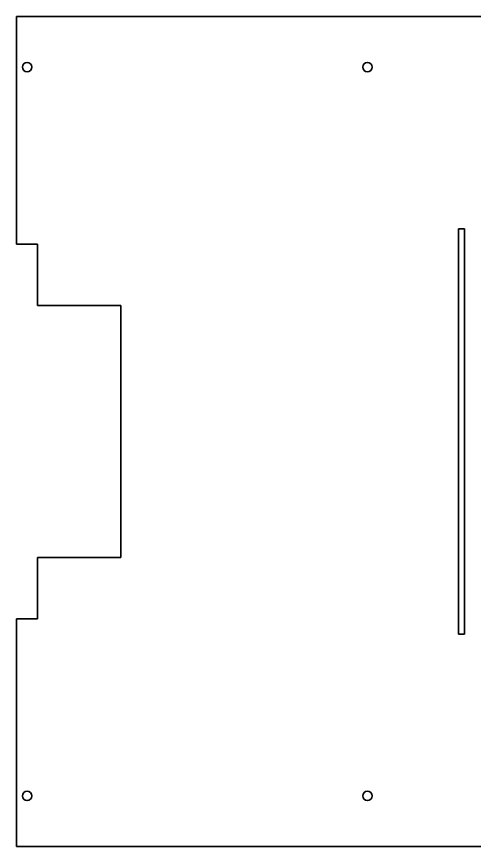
# Model space of a CAD drawing. Extents: x -40 to 460, y -51 to 348.
# Drawn here: x -40 to 179.7, y -50.8 to 347.8 of the extents above; entities that cross this region are included whole.
import ezdxf

# ---------------------------------------------------------------- set-up
doc = ezdxf.new("R2010")
doc.units = 0

msp = doc.modelspace()

# ---------------------------------------------------------------- linework, layer by layer
at = {"color": 7, "lineweight": 35}
for p, q in [((-40, 347.75), (460, 347.75)), ((-40, 238.5), (-40, 347.75)), ((172, 245.75), (172, 51.25)), ((175, 51.25), (175, 245.75)), ((-30, 238.5), (-30, 209)), ((-30, 209), (10, 209)), ((10, 209), (10, 88)), ((10, 88), (-30, 88)), ((-30, 58.5), (-30, 88)), ((-40, -50.75), (-40, 58.5)), ((460, -50.75), (-40, -50.75))]:
    msp.add_line(p, q, dxfattribs=at)
at = {"color": 7, "lineweight": 35, "ltscale": 0.075}
for p, q in [((175, 245.75), (172, 245.75)), ((172, 51.25), (175, 51.25))]:
    msp.add_line(p, q, dxfattribs=at)
at = {"color": 7, "lineweight": 35, "ltscale": 0.25}
for p, q in [((-40, 238.5), (-30, 238.5)), ((-40, 58.5), (-30, 58.5))]:
    msp.add_line(p, q, dxfattribs=at)
at = {"color": 7, "lineweight": 35}
for centre in [(-35, 323.5), (128.333344, 323.5), (-35, -26.5), (128.333328, -26.5)]:
    msp.add_circle(centre, 2.25, dxfattribs=at)

doc.saveas('drawing.dxf')
